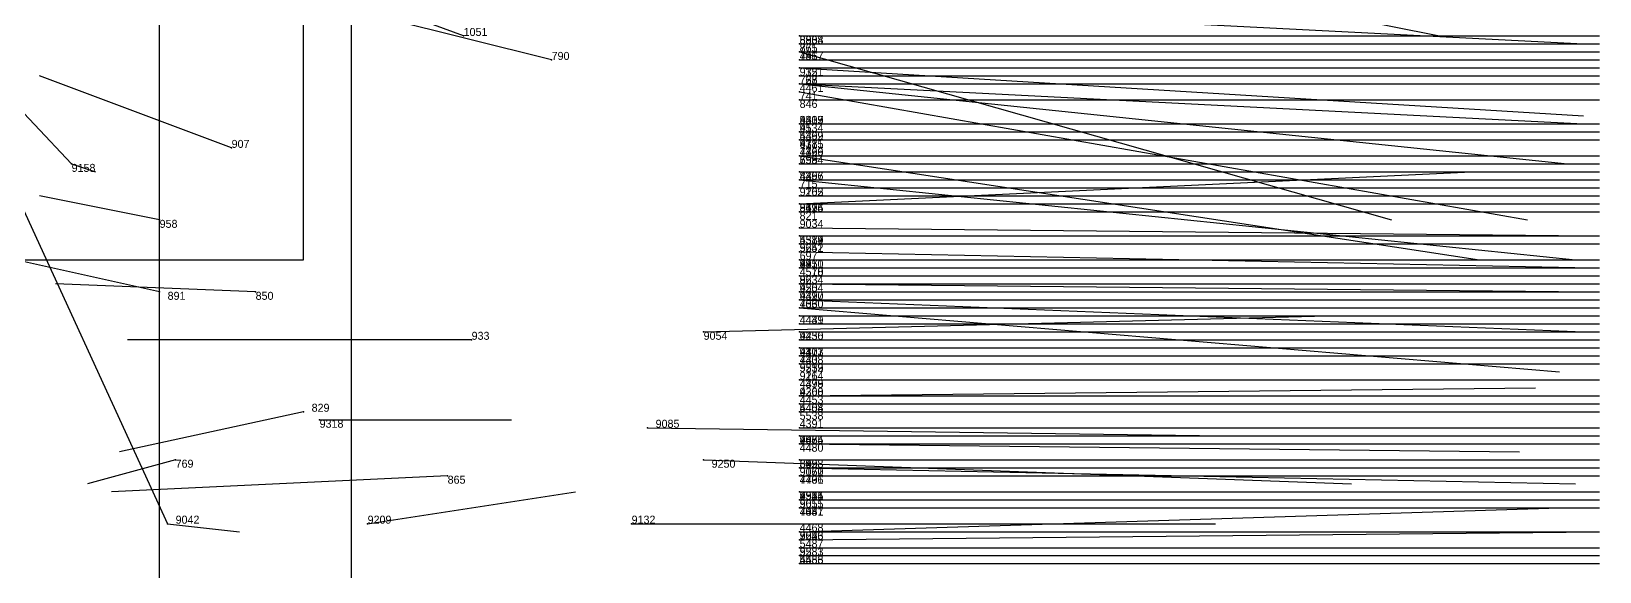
# Model space of a CAD drawing. Extents: x -0.07 to 1.1, y -0.07 to 1.1.
# Drawn here: x 0.904 to 1.1, y 0.186 to 0.2536 of the extents above; entities that cross this region are included whole.
import ezdxf

# ---------------------------------------------------------------- set-up
doc = ezdxf.new("R2010")
doc.units = 0
for name, color, linetype in [('Clients', 3, 'CONTINUOUS'), ('Facilities', 3, 'CONTINUOUS'), ('Facilities_lines', 3, 'CONTINUOUS'), ('Min_max_boxes', 1, 'CONTINUOUS'), ('Normals', 1, 'CONTINUOUS'), ('Source_points', 5, 'CONTINUOUS'), ('Text', 3, 'CONTINUOUS')]:
    doc.layers.add(name, color=color, linetype=linetype)

msp = doc.modelspace()

# ---------------------------------------------------------------- linework, layer by layer
at = {"layer": 'Clients', "color": 5}
for p in [(0.909, 0.237, 1), (0.921, 0.192, 1)]:
    msp.add_point(p, dxfattribs=at)
at = {"layer": 'Facilities', "color": 3}
for p in [(0.958, 0.253), (1, 0.253, 0.832), (1, 0.253, 0.915), (1, 0.252, 0.588), (1, 0.251, 0.104), (1, 0.251, 0.016), (1, 0.251, 0.14), (1, 0.251, 0.316), (0.969, 0.25), (1, 0.25, 0.11), (1, 0.249, 0.055), (1, 0.249, 0.87), (1, 0.248, 0.174), (1, 0.247, 0.058), (1, 0.247, 0.046), (1, 0.247, 0.451), (1, 0.246, 0.034), (1, 0.245, 0.117), (1, 0.242, 0.425), (1, 0.242, 0.342), (1, 0.242, 0.704), (1, 0.242, 0.784), (1, 0.241, 0.106), (1, 0.24, 0.109), (1, 0.24, 0.392), (1, 0.24, 0.278), (1, 0.24, 0.6), (1, 0.24, 0.8), (0.929, 0.239), (1, 0.238, 0.13), (1, 0.238, 0.024), (1, 0.238, 0.324), (1, 0.238, 0.446), (1, 0.237, 0.11), (1, 0.237, 0.646), (1, 0.236, 0.326), (1, 0.235, 0.054), (1, 0.235, 0.458), (1, 0.234, 0.159), (1, 0.234, 0.765), (1, 0.233, 0.799), (1, 0.232, 0.252), (1, 0.232, 0.553), (1, 0.232, 0.836), (1, 0.232, 0.991), (0.92, 0.23), (1, 0.231, 0.215), (1, 0.231, 0.668), (1, 0.229, 0.938), (1, 0.228, 0.443), (1, 0.228, 0.65), (1, 0.227, 0.493), (1, 0.227, 0.69), (1, 0.226, 0.937), (1, 0.225, 0.132), (1, 0.225, 0.289), (1, 0.225, 0.772), (1, 0.224, 0.171), (1, 0.224, 0.147), (1, 0.224, 0.349), (1, 0.224, 0.392), (1, 0.223, 0.198), (1, 0.222, 0.395), (1, 0.222, 0.945), (0.92, 0.221), (0.932, 0.221), (1, 0.221, 0.775), (1, 0.22, 0.063), (1, 0.22, 0.268), (1, 0.22, 0.489), (1, 0.22, 0.913), (1, 0.219, 0.047), (1, 0.219, 0.495), (1, 0.218, 0.411), (0.988, 0.216, 1), (1, 0.217, 0.353), (1, 0.216, 0.839), (0.959, 0.215), (1, 0.215, 0.376), (1, 0.214, 0.77), (1, 0.214, 0.848), (1, 0.213, 0.5), (1, 0.212, 0.216), (1, 0.212, 0.438), (1, 0.212, 0.585), (1, 0.212, 0.779), (1, 0.212, 0.894), (1, 0.21, 0.414), (1, 0.21, 0.336), (1, 0.21, 0.916), (1, 0.21, 0.894), (1, 0.208, 0.3), (1, 0.208, 0.272), (1, 0.208, 0.98), (0.938, 0.206), (1, 0.207, 0.598), (1, 0.206, 0.429), (1, 0.206, 0.597), (0.94, 0.205, 1), (0.981, 0.204, 1), (1, 0.204, 0.358), (1, 0.203, 0.145), (1, 0.203, 0.291), (1, 0.202, 0.444), (1, 0.202, 0.99), (0.922, 0.2), (0.988, 0.2, 1), (1, 0.2, 0.249), (1, 0.2, 0.642), (0.956, 0.198), (1, 0.199, 0.085), (1, 0.199, 0.085), (1, 0.199, 0.945), (1, 0.199, 0.832), (1, 0.198, 0.117), (1, 0.198, 0.414), (1, 0.198, 0.397), (1, 0.198, 0.819), (1, 0.196, 0.147), (1, 0.196, 0.407), (1, 0.196, 0.905), (1, 0.195, 0.54), (1, 0.195, 0.913), (1, 0.194, 0.161), (1, 0.194, 0.292), (1, 0.194, 0.385), (1, 0.194, 0.735), (0.946, 0.192, 1), (0.979, 0.192, 1), (1, 0.191, 0.044), (1, 0.191, 0.309), (1, 0.191, 0.663), (1, 0.19, 0.911), (1, 0.189, 0.706), (1, 0.189, 0.731), (1, 0.188, 0.462), (1, 0.188, 0.907), (1, 0.187, 0.64)]:
    msp.add_point(p, dxfattribs=at)
at = {"layer": 'Facilities_lines', "color": 3}
for q in [(0.921, 0.192, 1), (0.909, 0.237, 1)]:
    msp.add_line((0.892, 0.255, 1), q, dxfattribs=at)
at = {"layer": 'Min_max_boxes', "color": 1}
for p, q in [((0.938, 0.225), (0.938, 0.546)), ((0.938, 0.225), (0.938, 0.546)), ((0.944, 0.075, 1), (0.944, 0.462, 1)), ((0.944, 0.075, 1), (0.944, 0.462, 1)), ((0.92, 0.081), (0.92, 0.256)), ((0.92, 0.081), (0.92, 0.256)), ((0.745, 0.225), (0.938, 0.225)), ((0.745, 0.225), (0.938, 0.225)), ((0.938, 0.225), (0.938, 0.225))]:
    msp.add_line(p, q, dxfattribs=at)
at = {"layer": 'Normals', "color": 1}
for p, q in [((0.958, 0.253), (0.915, 0.269, 0.089)), ((1, 0.269, 0.019), (1.08, 0.253, -0.039)), ((0.969, 0.25), (0.917, 0.263, 0.085)), ((1, 0.257, 0.062), (1.098, 0.252, 0.045)), ((1, 0.253, 0.832), (1.1, 0.253, 0.832)), ((1, 0.253, 0.915), (1.1, 0.253, 0.917)), ((1, 0.252, 0.588), (1.1, 0.252, 0.588)), ((1, 0.251, 0.104), (1.1, 0.251, 0.104)), ((1, 0.251, 0.016), (1.074, 0.23, -0.048)), ((1, 0.251, 0.14), (1.1, 0.251, 0.14)), ((1, 0.251, 0.316), (1.1, 0.251, 0.316)), ((1, 0.25, 0.11), (1.1, 0.25, 0.11)), ((1, 0.249, 0.055), (1.098, 0.243, 0.038)), ((1, 0.249, 0.87), (1.1, 0.249, 0.87)), ((0.929, 0.239), (0.905, 0.248, 0.097)), ((1, 0.248, 0.174), (1.1, 0.248, 0.174)), ((1, 0.247, 0.058), (1.098, 0.242, 0.041)), ((1, 0.247, 0.046), (1.096, 0.237, 0.02)), ((1, 0.247, 0.451), (1.1, 0.247, 0.451)), ((1, 0.246, 0.034), (1.091, 0.23, -0.004)), ((1, 0.245, 0.117), (1.1, 0.245, 0.117)), ((1, 0.242, 0.425), (1.1, 0.242, 0.425)), ((1, 0.242, 0.342), (1.1, 0.242, 0.342)), ((1, 0.242, 0.704), (1.1, 0.242, 0.704)), ((1, 0.242, 0.784), (1.1, 0.242, 0.784)), ((1, 0.241, 0.106), (1.1, 0.241, 0.106)), ((1, 0.24, 0.109), (1.1, 0.24, 0.109)), ((1, 0.24, 0.392), (1.1, 0.24, 0.392)), ((1, 0.24, 0.278), (1.1, 0.24, 0.278)), ((1, 0.24, 0.6), (1.1, 0.24, 0.6)), ((1, 0.24, 0.8), (1.1, 0.24, 0.8)), ((1, 0.238, 0.13), (1.1, 0.238, 0.13)), ((1, 0.238, 0.024), (1.085, 0.225, -0.027)), ((1, 0.238, 0.324), (1.1, 0.238, 0.324)), ((1, 0.238, 0.446), (1.1, 0.238, 0.446)), ((0.909, 0.237, 1), (0.912, 0.236, 1.1)), ((1, 0.237, 0.11), (1.1, 0.237, 0.11)), ((1, 0.237, 0.646), (1.1, 0.237, 0.646)), ((1, 0.236, 0.326), (1.1, 0.236, 0.326)), ((1, 0.232, 0.991), (1.084, 0.236, 1.045)), ((1, 0.235, 0.054), (1.097, 0.225, 0.032)), ((1, 0.235, 0.458), (1.1, 0.235, 0.458)), ((1, 0.234, 0.159), (1.1, 0.234, 0.159)), ((1, 0.234, 0.765), (1.1, 0.234, 0.765)), ((0.92, 0.23), (0.905, 0.233, 0.099)), ((1, 0.233, 0.799), (1.1, 0.233, 0.799)), ((1, 0.232, 0.252), (1.1, 0.232, 0.252)), ((1, 0.232, 0.553), (1.1, 0.232, 0.553)), ((1, 0.232, 0.836), (1.1, 0.232, 0.836)), ((1, 0.231, 0.215), (1.1, 0.231, 0.215)), ((1, 0.231, 0.668), (1.1, 0.231, 0.668)), ((1, 0.229, 0.938), (1.099, 0.228, 0.951)), ((1, 0.228, 0.443), (1.1, 0.228, 0.443)), ((1, 0.228, 0.65), (1.1, 0.228, 0.65)), ((1, 0.227, 0.493), (1.1, 0.227, 0.493)), ((1, 0.227, 0.69), (1.1, 0.227, 0.69)), ((1, 0.226, 0.937), (1.099, 0.224, 0.952)), ((0.92, 0.221), (0.902, 0.225, 0.098)), ((1, 0.225, 0.132), (1.1, 0.225, 0.132)), ((1, 0.225, 0.289), (1.1, 0.225, 0.289)), ((1, 0.225, 0.772), (1.1, 0.225, 0.772)), ((1, 0.224, 0.171), (1.1, 0.224, 0.171)), ((1, 0.224, 0.147), (1.1, 0.224, 0.147)), ((1, 0.224, 0.349), (1.1, 0.224, 0.349)), ((1, 0.224, 0.392), (1.1, 0.224, 0.392)), ((0.932, 0.221), (0.907, 0.222, 0.097)), ((1, 0.223, 0.198), (1.1, 0.223, 0.198)), ((1, 0.222, 0.395), (1.1, 0.222, 0.395)), ((1, 0.222, 0.945), (1.099, 0.221, 0.961)), ((1, 0.221, 0.775), (1.1, 0.221, 0.775)), ((1, 0.22, 0.063), (1.098, 0.216, 0.044)), ((1, 0.22, 0.268), (1.1, 0.22, 0.268)), ((1, 0.22, 0.489), (1.1, 0.22, 0.489)), ((1, 0.22, 0.913), (1.1, 0.22, 0.916)), ((0.988, 0.216, 1), (1.066, 0.218, 1.062)), ((1, 0.219, 0.047), (1.095, 0.211, 0.016)), ((1, 0.219, 0.495), (1.1, 0.219, 0.495)), ((1, 0.218, 0.411), (1.1, 0.218, 0.411)), ((1, 0.217, 0.353), (1.1, 0.217, 0.353)), ((1, 0.216, 0.839), (1.1, 0.216, 0.839)), ((0.959, 0.215), (0.916, 0.215, 0.09)), ((1, 0.215, 0.376), (1.1, 0.215, 0.376)), ((1, 0.214, 0.77), (1.1, 0.214, 0.77)), ((1, 0.214, 0.848), (1.1, 0.214, 0.848)), ((1, 0.213, 0.5), (1.1, 0.213, 0.5)), ((1, 0.212, 0.216), (1.1, 0.212, 0.216)), ((1, 0.212, 0.438), (1.1, 0.212, 0.438)), ((1, 0.212, 0.585), (1.1, 0.212, 0.585)), ((1, 0.212, 0.779), (1.1, 0.212, 0.779)), ((1, 0.212, 0.894), (1.1, 0.212, 0.894)), ((1, 0.21, 0.414), (1.1, 0.21, 0.414)), ((1, 0.21, 0.336), (1.1, 0.21, 0.336)), ((1, 0.21, 0.916), (1.1, 0.21, 0.92)), ((1, 0.21, 0.894), (1.1, 0.21, 0.894)), ((1, 0.208, 0.98), (1.092, 0.209, 1.02)), ((1, 0.208, 0.3), (1.1, 0.208, 0.3)), ((1, 0.208, 0.272), (1.1, 0.208, 0.272)), ((0.938, 0.206), (0.915, 0.201, 0.097)), ((1, 0.207, 0.598), (1.1, 0.207, 0.598)), ((1, 0.206, 0.429), (1.1, 0.206, 0.429)), ((1, 0.206, 0.597), (1.1, 0.206, 0.597)), ((0.94, 0.205, 1), (0.964, 0.205, 1.097)), ((0.981, 0.204, 1), (1.053, 0.203, 1.069)), ((1, 0.204, 0.358), (1.1, 0.204, 0.358)), ((1, 0.203, 0.145), (1.1, 0.203, 0.145)), ((1, 0.203, 0.291), (1.1, 0.203, 0.291)), ((1, 0.202, 0.444), (1.1, 0.202, 0.444)), ((1, 0.202, 0.99), (1.09, 0.201, 1.033)), ((0.922, 0.2), (0.911, 0.197, 0.099)), ((0.988, 0.2, 1), (1.069, 0.197, 1.059)), ((1, 0.2, 0.249), (1.1, 0.2, 0.249)), ((1, 0.2, 0.642), (1.1, 0.2, 0.642)), ((0.956, 0.198), (0.914, 0.196, 0.091)), ((1, 0.199, 0.085), (1.1, 0.199, 0.085)), ((1, 0.199, 0.085), (1.1, 0.199, 0.085)), ((1, 0.199, 0.945), (1.097, 0.197, 0.971)), ((1, 0.199, 0.832), (1.1, 0.199, 0.832)), ((1, 0.198, 0.117), (1.1, 0.198, 0.117)), ((1, 0.198, 0.414), (1.1, 0.198, 0.414)), ((1, 0.198, 0.397), (1.1, 0.198, 0.397)), ((1, 0.198, 0.819), (1.1, 0.198, 0.819)), ((0.946, 0.192, 1), (0.972, 0.196, 1.096)), ((1, 0.196, 0.147), (1.1, 0.196, 0.147)), ((1, 0.196, 0.407), (1.1, 0.196, 0.407)), ((1, 0.196, 0.905), (1.1, 0.196, 0.905)), ((1, 0.195, 0.54), (1.1, 0.195, 0.54)), ((1, 0.195, 0.913), (1.1, 0.195, 0.918)), ((1, 0.194, 0.161), (1.1, 0.194, 0.161)), ((1, 0.191, 0.044), (1.095, 0.194, 0.014)), ((1, 0.194, 0.292), (1.1, 0.194, 0.292)), ((1, 0.194, 0.385), (1.1, 0.194, 0.385)), ((1, 0.194, 0.735), (1.1, 0.194, 0.735)), ((0.921, 0.192, 1), (0.93, 0.191, 1.1)), ((0.979, 0.192, 1), (1.052, 0.192, 1.068)), ((1, 0.191, 0.309), (1.1, 0.191, 0.309)), ((1, 0.191, 0.663), (1.1, 0.191, 0.663)), ((1, 0.19, 0.911), (1.1, 0.191, 0.915)), ((1, 0.189, 0.706), (1.1, 0.189, 0.706)), ((1, 0.189, 0.731), (1.1, 0.189, 0.731)), ((1, 0.188, 0.462), (1.1, 0.188, 0.462)), ((1, 0.188, 0.907), (1.1, 0.188, 0.91)), ((1, 0.187, 0.64), (1.1, 0.187, 0.64))]:
    msp.add_line(p, q, dxfattribs=at)
at = {"layer": 'Source_points', "color": 5}
for p in [(0.958, 0.253), (1, 0.253, 0.832), (1, 0.253, 0.915), (1, 0.252, 0.588), (1, 0.251, 0.104), (1, 0.251, 0.016), (1, 0.251, 0.14), (1, 0.251, 0.316), (0.969, 0.25), (1, 0.25, 0.11), (1, 0.249, 0.055), (1, 0.249, 0.87), (1, 0.248, 0.174), (1, 0.247, 0.058), (1, 0.247, 0.046), (1, 0.247, 0.451), (1, 0.246, 0.034), (1, 0.245, 0.117), (1, 0.242, 0.425), (1, 0.242, 0.342), (1, 0.242, 0.704), (1, 0.242, 0.784), (1, 0.241, 0.106), (1, 0.24, 0.109), (1, 0.24, 0.392), (1, 0.24, 0.278), (1, 0.24, 0.6), (1, 0.24, 0.8), (0.929, 0.239), (1, 0.238, 0.13), (1, 0.238, 0.024), (1, 0.238, 0.324), (1, 0.238, 0.446), (0.909, 0.237, 1), (1, 0.237, 0.11), (1, 0.237, 0.646), (1, 0.236, 0.326), (1, 0.235, 0.054), (1, 0.235, 0.458), (1, 0.234, 0.159), (1, 0.234, 0.765), (1, 0.233, 0.799), (1, 0.232, 0.252), (1, 0.232, 0.553), (1, 0.232, 0.836), (1, 0.232, 0.991), (0.92, 0.23), (1, 0.231, 0.215), (1, 0.231, 0.668), (1, 0.229, 0.938), (1, 0.228, 0.443), (1, 0.228, 0.65), (1, 0.227, 0.493), (1, 0.227, 0.69), (1, 0.226, 0.937), (1, 0.225, 0.132), (1, 0.225, 0.289), (1, 0.225, 0.772), (1, 0.224, 0.171), (1, 0.224, 0.147), (1, 0.224, 0.349), (1, 0.224, 0.392), (1, 0.223, 0.198), (1, 0.222, 0.395), (1, 0.222, 0.945), (0.92, 0.221), (0.932, 0.221), (1, 0.221, 0.775), (1, 0.22, 0.063), (1, 0.22, 0.268), (1, 0.22, 0.489), (1, 0.22, 0.913), (1, 0.219, 0.047), (1, 0.219, 0.495), (1, 0.218, 0.411), (0.988, 0.216, 1), (1, 0.217, 0.353), (1, 0.216, 0.839), (0.959, 0.215), (1, 0.215, 0.376), (1, 0.214, 0.77), (1, 0.214, 0.848), (1, 0.213, 0.5), (1, 0.212, 0.216), (1, 0.212, 0.438), (1, 0.212, 0.585), (1, 0.212, 0.779), (1, 0.212, 0.894), (1, 0.21, 0.414), (1, 0.21, 0.336), (1, 0.21, 0.916), (1, 0.21, 0.894), (1, 0.208, 0.3), (1, 0.208, 0.272), (1, 0.208, 0.98), (0.938, 0.206), (1, 0.207, 0.598), (1, 0.206, 0.429), (1, 0.206, 0.597), (0.94, 0.205, 1), (0.981, 0.204, 1), (1, 0.204, 0.358), (1, 0.203, 0.145), (1, 0.203, 0.291), (1, 0.202, 0.444), (1, 0.202, 0.99), (0.922, 0.2), (0.988, 0.2, 1), (1, 0.2, 0.249), (1, 0.2, 0.642), (0.956, 0.198), (1, 0.199, 0.085), (1, 0.199, 0.085), (1, 0.199, 0.945), (1, 0.199, 0.832), (1, 0.198, 0.117), (1, 0.198, 0.414), (1, 0.198, 0.397), (1, 0.198, 0.819), (1, 0.196, 0.147), (1, 0.196, 0.407), (1, 0.196, 0.905), (1, 0.195, 0.54), (1, 0.195, 0.913), (1, 0.194, 0.161), (1, 0.194, 0.292), (1, 0.194, 0.385), (1, 0.194, 0.735), (0.921, 0.192, 1), (0.946, 0.192, 1), (0.979, 0.192, 1), (1, 0.191, 0.044), (1, 0.191, 0.309), (1, 0.191, 0.663), (1, 0.19, 0.911), (1, 0.189, 0.706), (1, 0.189, 0.731), (1, 0.188, 0.462), (1, 0.188, 0.907), (1, 0.187, 0.64)]:
    msp.add_point(p, dxfattribs=at)

# ---------------------------------------------------------------- texts
at = {"layer": 'Text', "color": 3}
for s, p in [('1051', (0.958, 0.253)), ('5504', (1, 0.252, 0.588)), ('8838', (1, 0.252, 0.832)), ('8954', (1, 0.252, 0.915)), ('790', (0.969, 0.25)), ('4517', (1, 0.25, 0.316)), ('861', (1, 0.251, 0.14)), ('775', (1, 0.251, 0.016)), ('746', (1, 0.25, 0.104)), ('795', (1, 0.25, 0.11)), ('932', (1, 0.248, 0.055)), ('9151', (1, 0.248, 0.87)), ('4461', (1, 0.246, 0.451)), ('727', (1, 0.247, 0.058)), ('738', (1, 0.247, 0.046)), ('765', (1, 0.247, 0.174)), ('741', (1, 0.245, 0.034)), ('846', (1, 0.244, 0.117)), ('4437', (1, 0.242, 0.425)), ('4534', (1, 0.241, 0.342)), ('5505', (1, 0.242, 0.704)), ('9219', (1, 0.242, 0.784)), ('913', (1, 0.241, 0.106)), ('907', (0.929, 0.239)), ('4369', (1, 0.24, 0.392)), ('4371', (1, 0.239, 0.278)), ('5492', (1, 0.24, 0.6)), ('878', (1, 0.239, 0.109)), ('9115', (1, 0.239, 0.8)), ('4366', (1, 0.238, 0.324)), ('4499', (1, 0.238, 0.446)), ('5554', (1, 0.237, 0.646)), ('772', (1, 0.238, 0.13)), ('699', (1, 0.237, 0.11)), ('798', (1, 0.237, 0.024)), ('9158', (0.909, 0.236, 1)), ('4396', (1, 0.235, 0.458)), ('4467', (1, 0.235, 0.326)), ('825', (1, 0.235, 0.054)), ('9102', (1, 0.233, 0.765)), ('9265', (1, 0.233, 0.799)), ('715', (1, 0.234, 0.159)), ('5614', (1, 0.231, 0.553)), ('5475', (1, 0.231, 0.668)), ('842', (1, 0.231, 0.252)), ('9124', (1, 0.231, 0.836)), ('9196', (1, 0.231, 0.991)), ('958', (0.92, 0.229)), ('821', (1, 0.23, 0.215)), ('9034', (1, 0.229, 0.938)), ('4374', (1, 0.227, 0.443)), ('4519', (1, 0.227, 0.493)), ('5587', (1, 0.227, 0.65)), ('5642', (1, 0.226, 0.69)), ('9251', (1, 0.226, 0.937)), ('697', (1, 0.225, 0.132)), ('4451', (1, 0.224, 0.289)), ('4510', (1, 0.223, 0.349)), ('4578', (1, 0.223, 0.392)), ('897', (1, 0.224, 0.147)), ('9310', (1, 0.224, 0.772)), ('777', (1, 0.224, 0.171)), ('4504', (1, 0.221, 0.395)), ('863', (1, 0.222, 0.198)), ('9234', (1, 0.222, 0.945)), ('9254', (1, 0.221, 0.775)), ('891', (0.921, 0.22)), ('850', (0.932, 0.22)), ('4390', (1, 0.22, 0.268)), ('4427', (1, 0.22, 0.489)), ('4560', (1, 0.219, 0.495)), ('9317', (1, 0.22, 0.913)), ('706', (1, 0.219, 0.063)), ('733', (1, 0.219, 0.047)), ('4431', (1, 0.217, 0.411)), ('4449', (1, 0.217, 0.353)), ('933', (0.959, 0.215)), ('9054', (0.988, 0.215, 1)), ('4456', (1, 0.215, 0.376)), ('9230', (1, 0.215, 0.839)), ('4413', (1, 0.213, 0.5)), ('9177', (1, 0.213, 0.77)), ('9301', (1, 0.213, 0.848)), ('4438', (1, 0.212, 0.438)), ('5552', (1, 0.211, 0.585)), ('9239', (1, 0.211, 0.779)), ('9313', (1, 0.211, 0.894)), ('730', (1, 0.212, 0.216)), ('4399', (1, 0.209, 0.414)), ('4478', (1, 0.209, 0.336)), ('9164', (1, 0.21, 0.916)), ('9214', (1, 0.21, 0.894)), ('4368', (1, 0.208, 0.3)), ('4453', (1, 0.207, 0.272)), ('9200', (1, 0.208, 0.98)), ('829', (0.939, 0.206)), ('4408', (1, 0.206, 0.429)), ('5454', (1, 0.206, 0.598)), ('5538', (1, 0.205, 0.597)), ('9318', (0.94, 0.204, 1)), ('9085', (0.982, 0.204, 1)), ('4391', (1, 0.204, 0.358)), ('4465', (1, 0.202, 0.291)), ('4480', (1, 0.201, 0.444)), ('9084', (1, 0.202, 0.99)), ('787', (1, 0.202, 0.145)), ('769', (0.922, 0.199)), ('9250', (0.989, 0.199, 1)), ('5528', (1, 0.199, 0.642)), ('839', (1, 0.199, 0.085)), ('849', (1, 0.199, 0.249)), ('695', (1, 0.199, 0.085)), ('865', (0.956, 0.197)), ('4401', (1, 0.197, 0.414)), ('4436', (1, 0.197, 0.397)), ('9052', (1, 0.198, 0.945)), ('9061', (1, 0.198, 0.819)), ('9170', (1, 0.198, 0.832)), ('779', (1, 0.197, 0.117)), ('4555', (1, 0.195, 0.407)), ('5521', (1, 0.195, 0.54)), ('5611', (1, 0.194, 0.735)), ('9314', (1, 0.195, 0.905)), ('9055', (1, 0.194, 0.913)), ('794', (1, 0.195, 0.147)), ('9042', (0.922, 0.192, 1)), ('9209', (0.946, 0.192, 1)), ('9132', (0.979, 0.192, 1)), ('4381', (1, 0.193, 0.292)), ('4447', (1, 0.193, 0.385)), ('705', (1, 0.193, 0.161)), ('4468', (1, 0.191, 0.309)), ('5526', (1, 0.19, 0.663)), ('9043', (1, 0.19, 0.911)), ('725', (1, 0.19, 0.044)), ('5487', (1, 0.189, 0.706)), ('5581', (1, 0.188, 0.731)), ('9233', (1, 0.188, 0.907)), ('4558', (1, 0.187, 0.462)), ('5485', (1, 0.187, 0.64))]:
    msp.add_text(s, height=0.001, dxfattribs=at).set_placement(p)

doc.saveas('drawing.dxf')
